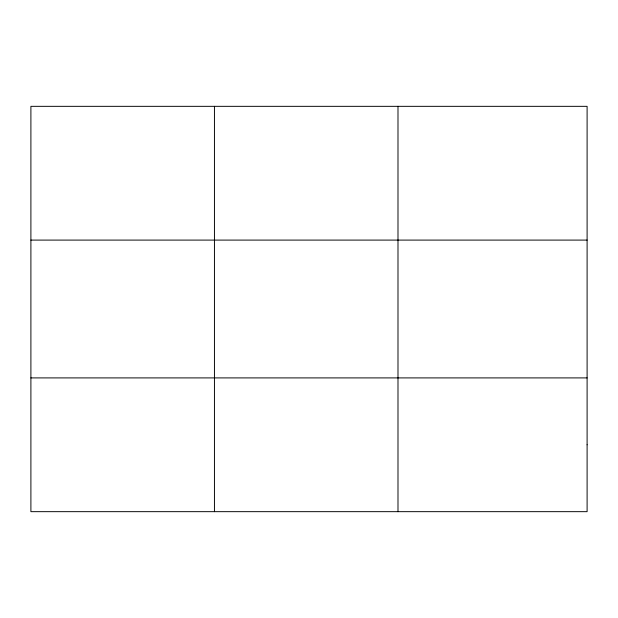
<?xml version="1.0" encoding="UTF-8"?>
<svg xmlns="http://www.w3.org/2000/svg" width="618" height="618" viewBox="0 0 618 618"><rect width="100%" height="100%" fill="white"/><g stroke="black" fill="none" stroke-linecap="round" stroke-linejoin="round"><path stroke-width="0.93" d="M214.446 106.335L214.446 511.665M397.992 106.335L397.992 511.665M30.9 240.093L587.1 240.093M30.9 377.907L587.1 377.907M587.1 444.79L587.1 511.665L30.9 511.665L30.9 106.335L587.1 106.335L587.1 444.79"/></g></svg>
